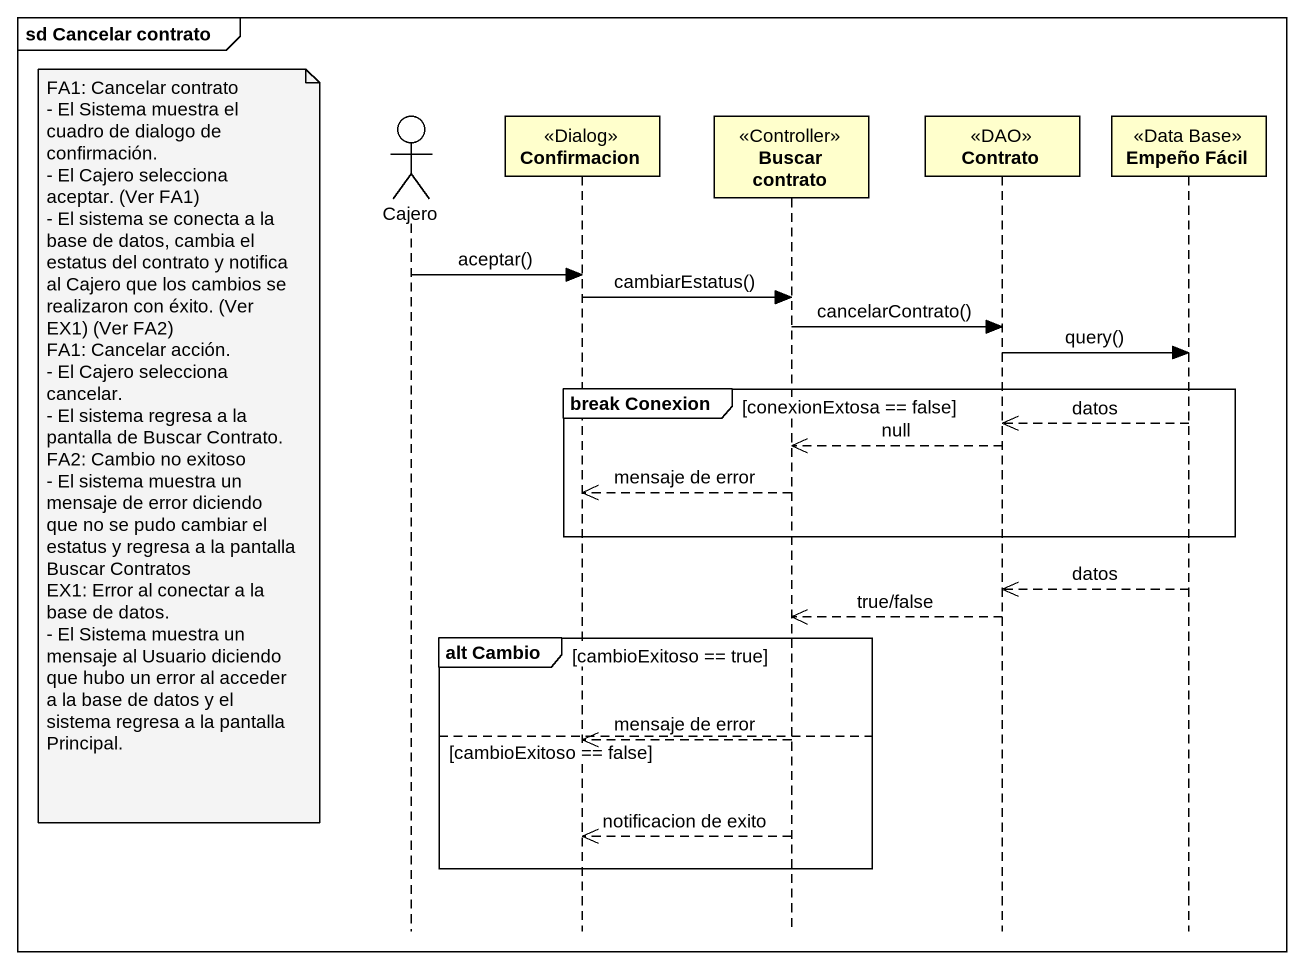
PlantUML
@startuml
mainframe sd Cancelar contrato
hide footbox
actor Cajero
participant Confirmacion <<Dialog>>
participant "Buscar contrato" as Buscar_contrato <<Controller>>
participant Contrato <<DAO>>
participant "Empeño Fácil" as Empeño_Fácil <<Data Base>>

Cajero -> Confirmacion : aceptar()
Confirmacion -> Buscar_contrato : cambiarEstatus()
Buscar_contrato -> Contrato : cancelarContrato()
Contrato -> Empeño_Fácil : query()
group break Conexion [conexionExtosa == false]
  Empeño_Fácil -->> Contrato : datos
  note left of Cajero
    FA1: Cancelar contrato
    - El Sistema muestra el cuadro de dialogo de confirmación.
    - El Cajero selecciona aceptar. (Ver FA1)
    - El sistema se conecta a la base de datos, cambia el estatus del contrato y notifica al Cajero que los cambios se realizaron con éxito. (Ver EX1) (Ver FA2)
    FA1: Cancelar acción.
    - El Cajero selecciona cancelar.
    - El sistema regresa a la pantalla de Buscar Contrato.
    FA2: Cambio no exitoso
    - El sistema muestra un mensaje de error diciendo que no se pudo cambiar el estatus y regresa a la pantalla Buscar Contratos
    EX1: Error al conectar a la base de datos.
    - El Sistema muestra un mensaje al Usuario diciendo que hubo un error al acceder a la base de datos y el sistema regresa a la pantalla Principal.
  end note
  Contrato -->> Buscar_contrato : null
  Buscar_contrato -->> Confirmacion : mensaje de error
end
Empeño_Fácil -->> Contrato : datos
Contrato -->> Buscar_contrato : true/false
group alt Cambio [cambioExitoso == true]
else cambioExitoso == false
  Buscar_contrato -->> Confirmacion : mensaje de error
  Buscar_contrato -->> Confirmacion : notificacion de exito
end
@enduml
